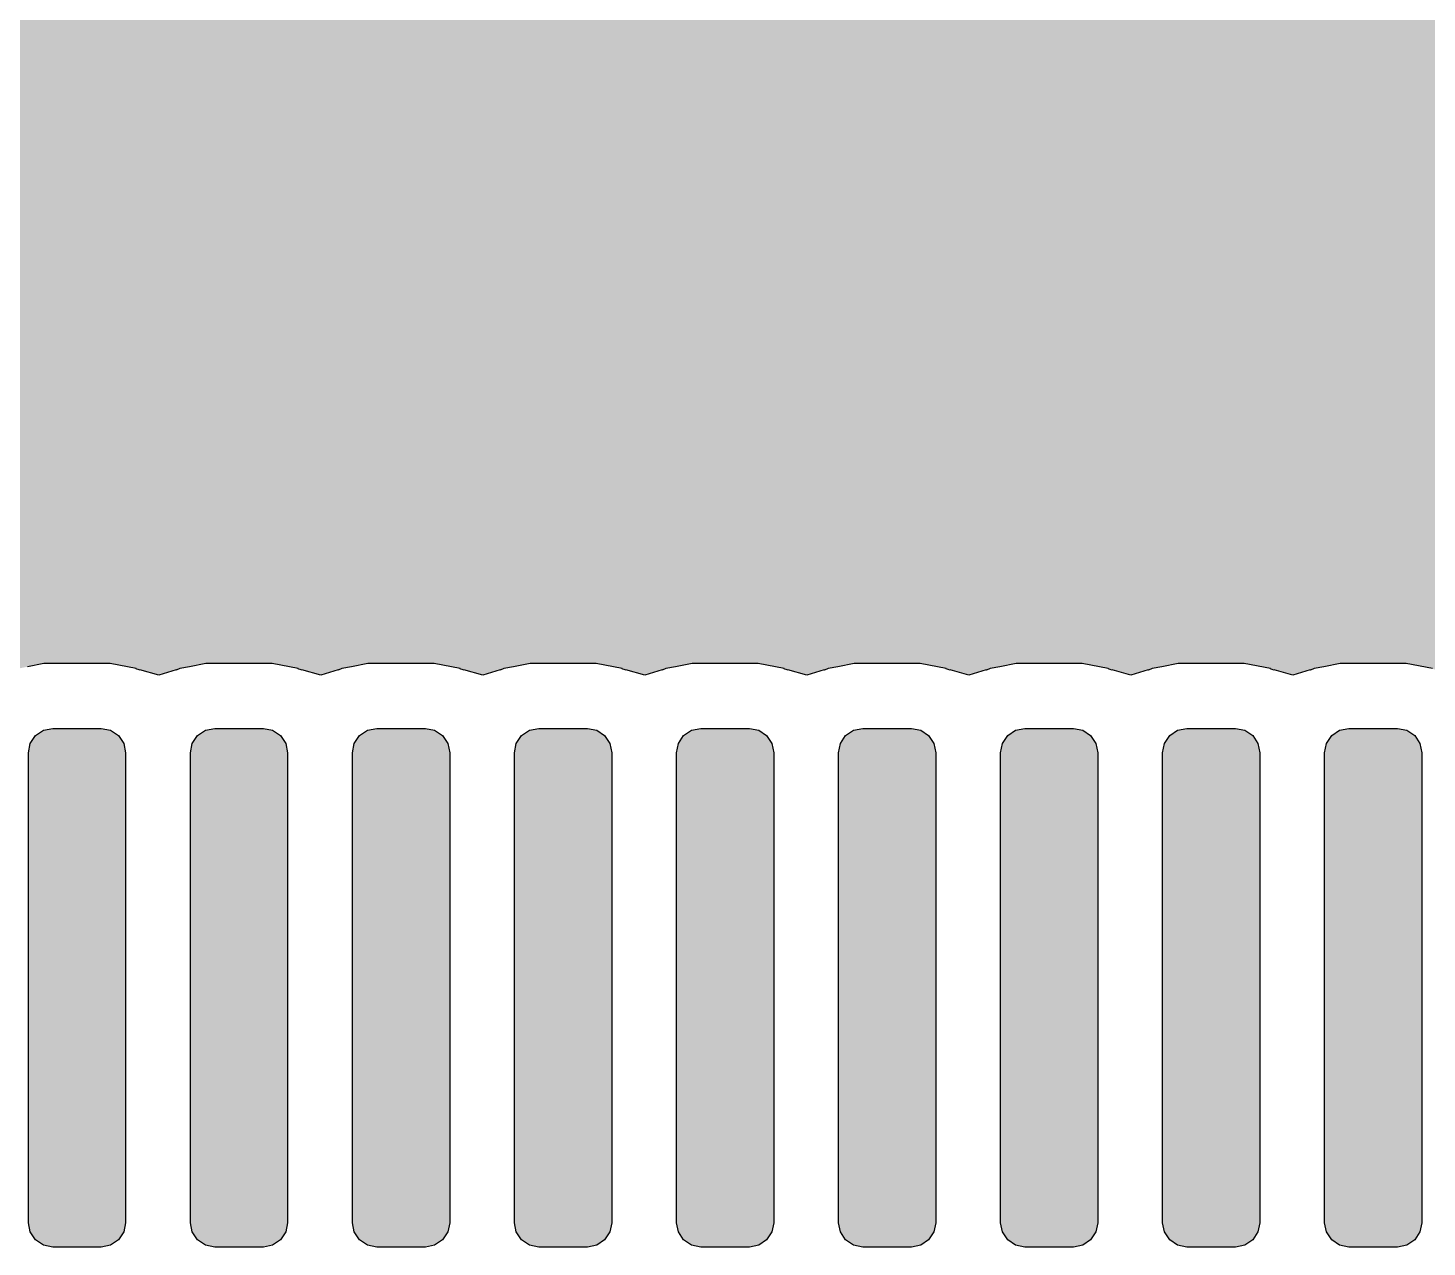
# Model space of a CAD drawing. Header units: millimetres. Extents: x -3894 to -3474, y -291 to 6.
# Drawn here: x -3812.194 to -3807.877, y -95.197 to -91.435 of the extents above; entities that cross this region are included whole.
import ezdxf

# ---------------------------------------------------------------- set-up
doc = ezdxf.new("R2010")
doc.units = ezdxf.units.MM
doc.layers.add('BLACK', color=7, linetype='Continuous')

msp = doc.modelspace()

# ---------------------------------------------------------------- hatches: boundary and pattern name
h = msp.add_hatch(color=256)
h.dxf.hatch_style = 1
h.paths.add_polyline_path([(-3806.2928, -86.7216), (-3809.4407, -80.0471), (-3813.4084, -86.719), (-3813.1449, -93.3961), (-3812.9407, -93.3961), (-3812.8603, -93.4121), (-3812.8542, -93.4146), (-3812.7906, -93.4321), (-3812.7205, -93.4101), (-3812.7253, -93.4121), (-3812.6954, -93.4062), (-3812.6449, -93.3961), (-3812.4407, -93.3961), (-3812.3603, -93.4121), (-3812.3542, -93.4146), (-3812.2906, -93.4321), (-3812.2205, -93.4101), (-3812.2253, -93.4121), (-3812.1954, -93.4062), (-3812.1449, -93.3961), (-3811.9407, -93.3961), (-3811.8603, -93.4121), (-3811.8542, -93.4146), (-3811.7906, -93.4321), (-3811.7205, -93.4101), (-3811.7253, -93.4121), (-3811.6954, -93.4062), (-3811.6449, -93.3961), (-3811.4407, -93.3961), (-3811.3603, -93.4121), (-3811.3542, -93.4146), (-3811.2906, -93.4321), (-3811.2205, -93.4101), (-3811.2253, -93.4121), (-3811.1954, -93.4062), (-3811.1449, -93.3961), (-3810.9407, -93.3961), (-3810.8603, -93.4121), (-3810.8542, -93.4146), (-3810.7906, -93.4321), (-3810.7205, -93.4101), (-3810.7253, -93.4121), (-3810.6954, -93.4062), (-3810.6449, -93.3961), (-3810.4407, -93.3961), (-3810.3603, -93.4121), (-3810.3542, -93.4146), (-3810.2906, -93.4321), (-3810.2205, -93.4101), (-3810.2253, -93.4121), (-3810.1954, -93.4062), (-3810.1449, -93.3961), (-3809.9407, -93.3961), (-3809.8603, -93.4121), (-3809.8542, -93.4146), (-3809.7906, -93.4321), (-3809.7205, -93.4101), (-3809.7253, -93.4121), (-3809.6954, -93.4062), (-3809.6449, -93.3961), (-3809.4407, -93.3961), (-3809.3603, -93.4121), (-3809.3542, -93.4146), (-3809.2906, -93.4321), (-3809.2205, -93.4101), (-3809.2253, -93.4121), (-3809.1954, -93.4062), (-3809.1449, -93.3961), (-3808.9407, -93.3961), (-3808.8603, -93.4121), (-3808.8542, -93.4146), (-3808.7906, -93.4321), (-3808.7205, -93.4101), (-3808.7253, -93.4121), (-3808.6954, -93.4062), (-3808.6449, -93.3961), (-3808.4407, -93.3961), (-3808.3603, -93.4121), (-3808.3542, -93.4146), (-3808.2906, -93.4321), (-3808.2205, -93.4101), (-3808.2253, -93.4121), (-3808.1954, -93.4062), (-3808.1449, -93.3961), (-3807.9407, -93.3961), (-3807.8603, -93.4121), (-3807.8542, -93.4146), (-3807.7906, -93.4321), (-3807.7205, -93.4101), (-3807.7253, -93.4121), (-3807.6954, -93.4062), (-3807.6449, -93.3961), (-3807.4407, -93.3961), (-3807.3603, -93.4121)])
h.paths.add_polyline_path([(-3810.4011, -88.0614, -1), (-3810.0011, -88.0614, -1)], flags=16)
h.paths.add_polyline_path([(-3809.1311, -88.0614, -1), (-3808.7311, -88.0614, -1)], flags=16)
h.paths.add_polyline_path([(-3810.4011, -86.7914, -1), (-3810.0011, -86.7914, -1)], flags=16)
h.paths.add_polyline_path([(-3807.8611, -88.0614, -1), (-3807.4611, -88.0614, -1)], flags=16)
h.paths.add_polyline_path([(-3809.1311, -86.7914, -1), (-3808.7311, -86.7914, -1)], flags=16)
h.paths.add_polyline_path([(-3807.8611, -86.7914, -1), (-3807.4611, -86.7914, -1)], flags=16)
h.paths.add_polyline_path([(-3810.4011, -85.5214, -1), (-3810.0011, -85.5214, -1)], flags=16)
h.paths.add_polyline_path([(-3809.1311, -85.5214, -1), (-3808.7311, -85.5214, -1)], flags=16)
h.paths.add_polyline_path([(-3807.8611, -85.5214, -1), (-3807.4611, -85.5214, -1)], flags=16)
h = msp.add_hatch(color=256)
h.dxf.hatch_style = 1
h.paths.add_polyline_path([(-3807.8928, -93.6716), (-3807.8985, -93.6429), (-3807.9148, -93.6186), (-3807.9391, -93.6023), (-3807.9678, -93.5966), (-3808.1178, -93.5966), (-3808.1465, -93.6023), (-3808.1708, -93.6186), (-3808.1871, -93.6429), (-3808.1928, -93.6716), (-3808.1928, -95.1216), (-3808.1871, -95.1503), (-3808.1708, -95.1747), (-3808.1465, -95.1909), (-3808.1178, -95.1966), (-3807.9678, -95.1966), (-3807.9391, -95.1909), (-3807.9148, -95.1747), (-3807.8985, -95.1503), (-3807.8928, -95.1216)])
h.paths.add_polyline_path([(-3808.3928, -93.6716), (-3808.3985, -93.6429), (-3808.4148, -93.6186), (-3808.4391, -93.6023), (-3808.4678, -93.5966), (-3808.6178, -93.5966), (-3808.6465, -93.6023), (-3808.6708, -93.6186), (-3808.6871, -93.6429), (-3808.6928, -93.6716), (-3808.6928, -95.1216), (-3808.6871, -95.1503), (-3808.6708, -95.1747), (-3808.6465, -95.1909), (-3808.6178, -95.1966), (-3808.4678, -95.1966), (-3808.4391, -95.1909), (-3808.4148, -95.1747), (-3808.3985, -95.1503), (-3808.3928, -95.1216)])
h.paths.add_polyline_path([(-3808.8928, -93.6716), (-3808.8985, -93.6429), (-3808.9148, -93.6186), (-3808.9391, -93.6023), (-3808.9678, -93.5966), (-3809.1178, -93.5966), (-3809.1465, -93.6023), (-3809.1708, -93.6186), (-3809.1871, -93.6429), (-3809.1928, -93.6716), (-3809.1928, -95.1216), (-3809.1871, -95.1503), (-3809.1708, -95.1747), (-3809.1465, -95.1909), (-3809.1178, -95.1966), (-3808.9678, -95.1966), (-3808.9391, -95.1909), (-3808.9148, -95.1747), (-3808.8985, -95.1503), (-3808.8928, -95.1216)])
h.paths.add_polyline_path([(-3809.3928, -93.6716), (-3809.3985, -93.6429), (-3809.4148, -93.6186), (-3809.4391, -93.6023), (-3809.4678, -93.5966), (-3809.6178, -93.5966), (-3809.6465, -93.6023), (-3809.6708, -93.6186), (-3809.6871, -93.6429), (-3809.6928, -93.6716), (-3809.6928, -95.1216), (-3809.6871, -95.1503), (-3809.6708, -95.1747), (-3809.6465, -95.1909), (-3809.6178, -95.1966), (-3809.4678, -95.1966), (-3809.4391, -95.1909), (-3809.4148, -95.1747), (-3809.3985, -95.1503), (-3809.3928, -95.1216)])
h.paths.add_polyline_path([(-3809.8928, -93.6716), (-3809.8985, -93.6429), (-3809.9148, -93.6186), (-3809.9391, -93.6023), (-3809.9678, -93.5966), (-3810.1178, -93.5966), (-3810.1465, -93.6023), (-3810.1708, -93.6186), (-3810.1871, -93.6429), (-3810.1928, -93.6716), (-3810.1928, -95.1216), (-3810.1871, -95.1503), (-3810.1708, -95.1747), (-3810.1465, -95.1909), (-3810.1178, -95.1966), (-3809.9678, -95.1966), (-3809.9391, -95.1909), (-3809.9148, -95.1747), (-3809.8985, -95.1503), (-3809.8928, -95.1216)])
h.paths.add_polyline_path([(-3810.3928, -93.6716), (-3810.3985, -93.6429), (-3810.4148, -93.6186), (-3810.4391, -93.6023), (-3810.4678, -93.5966), (-3810.6178, -93.5966), (-3810.6465, -93.6023), (-3810.6708, -93.6186), (-3810.6871, -93.6429), (-3810.6928, -93.6716), (-3810.6928, -95.1216), (-3810.6871, -95.1503), (-3810.6708, -95.1747), (-3810.6465, -95.1909), (-3810.6178, -95.1966), (-3810.4678, -95.1966), (-3810.4391, -95.1909), (-3810.4148, -95.1747), (-3810.3985, -95.1503), (-3810.3928, -95.1216)])
h.paths.add_polyline_path([(-3810.8928, -93.6716), (-3810.8985, -93.6429), (-3810.9148, -93.6186), (-3810.9391, -93.6023), (-3810.9678, -93.5966), (-3811.1178, -93.5966), (-3811.1465, -93.6023), (-3811.1708, -93.6186), (-3811.1871, -93.6429), (-3811.1928, -93.6716), (-3811.1928, -95.1216), (-3811.1871, -95.1503), (-3811.1708, -95.1747), (-3811.1465, -95.1909), (-3811.1178, -95.1966), (-3810.9678, -95.1966), (-3810.9391, -95.1909), (-3810.9148, -95.1747), (-3810.8985, -95.1503), (-3810.8928, -95.1216)])
h.paths.add_polyline_path([(-3811.3928, -93.6716), (-3811.3985, -93.6429), (-3811.4148, -93.6186), (-3811.4391, -93.6023), (-3811.4678, -93.5966), (-3811.6178, -93.5966), (-3811.6465, -93.6023), (-3811.6708, -93.6186), (-3811.6871, -93.6429), (-3811.6928, -93.6716), (-3811.6928, -95.1216), (-3811.6871, -95.1503), (-3811.6708, -95.1747), (-3811.6465, -95.1909), (-3811.6178, -95.1966), (-3811.4678, -95.1966), (-3811.4391, -95.1909), (-3811.4148, -95.1747), (-3811.3985, -95.1503), (-3811.3928, -95.1216)])
h.paths.add_polyline_path([(-3811.8928, -93.6716), (-3811.8985, -93.6429), (-3811.9148, -93.6186), (-3811.9391, -93.6023), (-3811.9678, -93.5966), (-3812.1178, -93.5966), (-3812.1465, -93.6023), (-3812.1708, -93.6186), (-3812.1871, -93.6429), (-3812.1928, -93.6716), (-3812.1928, -95.1216), (-3812.1871, -95.1503), (-3812.1708, -95.1747), (-3812.1465, -95.1909), (-3812.1178, -95.1966), (-3811.9678, -95.1966), (-3811.9391, -95.1909), (-3811.9148, -95.1747), (-3811.8985, -95.1503), (-3811.8928, -95.1216)])
h.paths.add_polyline_path([(-3812.3928, -93.6716), (-3812.3985, -93.6429), (-3812.4148, -93.6186), (-3812.4391, -93.6023), (-3812.4678, -93.5966), (-3812.6178, -93.5966), (-3812.6465, -93.6023), (-3812.6708, -93.6186), (-3812.6871, -93.6429), (-3812.6928, -93.6716), (-3812.6928, -95.1216), (-3812.6871, -95.1503), (-3812.6708, -95.1747), (-3812.6465, -95.1909), (-3812.6178, -95.1966), (-3812.4678, -95.1966), (-3812.4391, -95.1909), (-3812.4148, -95.1747), (-3812.3985, -95.1503), (-3812.3928, -95.1216)])
h.paths.add_polyline_path([(-3812.8928, -93.6716), (-3812.8985, -93.6429), (-3812.9148, -93.6186), (-3812.9391, -93.6023), (-3812.9678, -93.5966), (-3813.1178, -93.5966), (-3813.1465, -93.6023), (-3813.1708, -93.6186), (-3813.1871, -93.6429), (-3813.1928, -93.6716), (-3813.1928, -95.1216), (-3813.1871, -95.1503), (-3813.1708, -95.1747), (-3813.1465, -95.1909), (-3813.1178, -95.1966), (-3812.9678, -95.1966), (-3812.9391, -95.1909), (-3812.9148, -95.1747), (-3812.8985, -95.1503), (-3812.8928, -95.1216)])
h.paths.add_polyline_path([(-3813.3928, -93.6716), (-3813.3985, -93.6429), (-3813.4148, -93.6186), (-3813.4391, -93.6023), (-3813.4678, -93.5966), (-3813.6178, -93.5966), (-3813.6465, -93.6023), (-3813.6708, -93.6186), (-3813.6871, -93.6429), (-3813.6928, -93.6716), (-3813.6928, -95.1216), (-3813.6871, -95.1503), (-3813.6708, -95.1747), (-3813.6465, -95.1909), (-3813.6178, -95.1966), (-3813.4678, -95.1966), (-3813.4391, -95.1909), (-3813.4148, -95.1747), (-3813.3985, -95.1503), (-3813.3928, -95.1216)])
h.paths.add_polyline_path([(-3813.8928, -93.6716), (-3813.8985, -93.6429), (-3813.9148, -93.6186), (-3813.9391, -93.6023), (-3813.9678, -93.5966), (-3814.1178, -93.5966), (-3814.1465, -93.6023), (-3814.1708, -93.6186), (-3814.1871, -93.6429), (-3814.1928, -93.6716), (-3814.1928, -95.1216), (-3814.1871, -95.1503), (-3814.1708, -95.1747), (-3814.1465, -95.1909), (-3814.1178, -95.1966), (-3813.9678, -95.1966), (-3813.9391, -95.1909), (-3813.9148, -95.1747), (-3813.8985, -95.1503), (-3813.8928, -95.1216)])
h.paths.add_polyline_path([(-3814.3928, -93.6716), (-3814.3985, -93.6429), (-3814.4148, -93.6186), (-3814.4391, -93.6023), (-3814.4678, -93.5966), (-3814.6178, -93.5966), (-3814.6465, -93.6023), (-3814.6708, -93.6186), (-3814.6871, -93.6429), (-3814.6928, -93.6716), (-3814.6928, -95.1216), (-3814.6871, -95.1503), (-3814.6708, -95.1747), (-3814.6465, -95.1909), (-3814.6178, -95.1966), (-3814.4678, -95.1966), (-3814.4391, -95.1909), (-3814.4148, -95.1747), (-3814.3985, -95.1503), (-3814.3928, -95.1216)])
h.paths.add_polyline_path([(-3814.8928, -93.6716), (-3814.8985, -93.6429), (-3814.9148, -93.6186), (-3814.9391, -93.6023), (-3814.9678, -93.5966), (-3815.1178, -93.5966), (-3815.1465, -93.6023), (-3815.1708, -93.6186), (-3815.1871, -93.6429), (-3815.1928, -93.6716), (-3815.1928, -95.1216), (-3815.1871, -95.1503), (-3815.1708, -95.1747), (-3815.1465, -95.1909), (-3815.1178, -95.1966), (-3814.9678, -95.1966), (-3814.9391, -95.1909), (-3814.9148, -95.1747), (-3814.8985, -95.1503), (-3814.8928, -95.1216)])

# ---------------------------------------------------------------- linework, layer by layer
at = {"layer": 'BLACK', "linetype": 'Continuous'}
for p, q in [((-3812.1449, -93.3961), (-3812.1954, -93.4062)), ((-3812.1449, -93.3961), (-3812.1954, -93.4062)), ((-3811.9407, -93.3961), (-3812.1449, -93.3961)), ((-3811.9407, -93.3961), (-3812.1449, -93.3961)), ((-3811.8603, -93.4121), (-3811.9407, -93.3961)), ((-3811.8603, -93.4121), (-3811.9407, -93.3961)), ((-3811.8602, -93.4122), (-3811.8603, -93.4121)), ((-3811.8602, -93.4122), (-3811.8603, -93.4121)), ((-3811.858, -93.4136), (-3811.8602, -93.4122)), ((-3811.858, -93.4136), (-3811.8602, -93.4122)), ((-3811.8544, -93.4146), (-3811.858, -93.4136)), ((-3811.8544, -93.4146), (-3811.858, -93.4136)), ((-3811.849, -93.4168), (-3811.8544, -93.4146)), ((-3811.849, -93.4168), (-3811.8544, -93.4146)), ((-3811.8488, -93.4161), (-3811.849, -93.4168)), ((-3811.8488, -93.4161), (-3811.849, -93.4168)), ((-3811.7906, -93.4321), (-3811.8488, -93.4161)), ((-3811.7906, -93.4321), (-3811.8488, -93.4161)), ((-3811.7372, -93.4153), (-3811.7906, -93.4321)), ((-3811.7372, -93.4153), (-3811.7906, -93.4321)), ((-3811.7366, -93.4168), (-3811.7372, -93.4153)), ((-3811.7366, -93.4168), (-3811.7372, -93.4153)), ((-3811.7253, -93.4121), (-3811.7366, -93.4168)), ((-3811.7253, -93.4121), (-3811.7366, -93.4168)), ((-3811.6954, -93.4062), (-3811.7253, -93.4121)), ((-3811.6954, -93.4062), (-3811.7253, -93.4121)), ((-3811.7253, -93.4121), (-3811.7253, -93.4121)), ((-3811.7253, -93.4121), (-3811.7253, -93.4121)), ((-3811.7253, -93.4121), (-3811.7253, -93.4121)), ((-3811.7253, -93.4121), (-3811.7253, -93.4121)), ((-3811.6449, -93.3961), (-3811.6954, -93.4062)), ((-3811.6449, -93.3961), (-3811.6954, -93.4062)), ((-3811.4407, -93.3961), (-3811.6449, -93.3961)), ((-3811.4407, -93.3961), (-3811.6449, -93.3961)), ((-3811.3603, -93.4121), (-3811.4407, -93.3961)), ((-3811.3603, -93.4121), (-3811.4407, -93.3961)), ((-3811.3602, -93.4122), (-3811.3603, -93.4121)), ((-3811.3602, -93.4122), (-3811.3603, -93.4121)), ((-3811.358, -93.4136), (-3811.3602, -93.4122)), ((-3811.358, -93.4136), (-3811.3602, -93.4122)), ((-3811.3544, -93.4146), (-3811.358, -93.4136)), ((-3811.3544, -93.4146), (-3811.358, -93.4136)), ((-3811.349, -93.4168), (-3811.3544, -93.4146)), ((-3811.349, -93.4168), (-3811.3544, -93.4146)), ((-3811.3488, -93.4161), (-3811.349, -93.4168)), ((-3811.3488, -93.4161), (-3811.349, -93.4168)), ((-3811.2906, -93.4321), (-3811.3488, -93.4161)), ((-3811.2906, -93.4321), (-3811.3488, -93.4161)), ((-3811.2372, -93.4153), (-3811.2906, -93.4321)), ((-3811.2372, -93.4153), (-3811.2906, -93.4321)), ((-3811.2366, -93.4168), (-3811.2372, -93.4153)), ((-3811.2366, -93.4168), (-3811.2372, -93.4153)), ((-3811.2253, -93.4121), (-3811.2366, -93.4168)), ((-3811.2253, -93.4121), (-3811.2366, -93.4168)), ((-3811.1954, -93.4062), (-3811.2253, -93.4121)), ((-3811.1954, -93.4062), (-3811.2253, -93.4121)), ((-3811.2253, -93.4121), (-3811.2253, -93.4121)), ((-3811.2253, -93.4121), (-3811.2253, -93.4121)), ((-3811.2253, -93.4121), (-3811.2253, -93.4121)), ((-3811.2253, -93.4121), (-3811.2253, -93.4121)), ((-3811.1449, -93.3961), (-3811.1954, -93.4062)), ((-3811.1449, -93.3961), (-3811.1954, -93.4062)), ((-3810.9407, -93.3961), (-3811.1449, -93.3961)), ((-3810.9407, -93.3961), (-3811.1449, -93.3961)), ((-3810.8603, -93.4121), (-3810.9407, -93.3961)), ((-3810.8603, -93.4121), (-3810.9407, -93.3961)), ((-3810.8602, -93.4122), (-3810.8603, -93.4121)), ((-3810.8602, -93.4122), (-3810.8603, -93.4121)), ((-3810.858, -93.4136), (-3810.8602, -93.4122)), ((-3810.858, -93.4136), (-3810.8602, -93.4122)), ((-3810.8544, -93.4146), (-3810.858, -93.4136)), ((-3810.8544, -93.4146), (-3810.858, -93.4136)), ((-3810.849, -93.4168), (-3810.8544, -93.4146)), ((-3810.849, -93.4168), (-3810.8544, -93.4146)), ((-3810.8488, -93.4161), (-3810.849, -93.4168)), ((-3810.8488, -93.4161), (-3810.849, -93.4168)), ((-3810.7906, -93.4321), (-3810.8488, -93.4161)), ((-3810.7906, -93.4321), (-3810.8488, -93.4161)), ((-3810.7372, -93.4153), (-3810.7906, -93.4321)), ((-3810.7372, -93.4153), (-3810.7906, -93.4321)), ((-3810.7366, -93.4168), (-3810.7372, -93.4153)), ((-3810.7366, -93.4168), (-3810.7372, -93.4153)), ((-3810.7253, -93.4121), (-3810.7366, -93.4168)), ((-3810.7253, -93.4121), (-3810.7366, -93.4168)), ((-3810.6954, -93.4062), (-3810.7253, -93.4121)), ((-3810.6954, -93.4062), (-3810.7253, -93.4121)), ((-3810.7253, -93.4121), (-3810.7253, -93.4121)), ((-3810.7253, -93.4121), (-3810.7253, -93.4121)), ((-3810.7253, -93.4121), (-3810.7253, -93.4121)), ((-3810.7253, -93.4121), (-3810.7253, -93.4121)), ((-3810.6449, -93.3961), (-3810.6954, -93.4062)), ((-3810.6449, -93.3961), (-3810.6954, -93.4062)), ((-3810.4407, -93.3961), (-3810.6449, -93.3961)), ((-3810.4407, -93.3961), (-3810.6449, -93.3961)), ((-3810.3603, -93.4121), (-3810.4407, -93.3961)), ((-3810.3603, -93.4121), (-3810.4407, -93.3961)), ((-3810.3602, -93.4122), (-3810.3603, -93.4121)), ((-3810.3602, -93.4122), (-3810.3603, -93.4121)), ((-3810.358, -93.4136), (-3810.3602, -93.4122)), ((-3810.358, -93.4136), (-3810.3602, -93.4122)), ((-3810.3544, -93.4146), (-3810.358, -93.4136)), ((-3810.3544, -93.4146), (-3810.358, -93.4136)), ((-3810.349, -93.4168), (-3810.3544, -93.4146)), ((-3810.349, -93.4168), (-3810.3544, -93.4146)), ((-3810.3488, -93.4161), (-3810.349, -93.4168)), ((-3810.3488, -93.4161), (-3810.349, -93.4168)), ((-3810.2906, -93.4321), (-3810.3488, -93.4161)), ((-3810.2906, -93.4321), (-3810.3488, -93.4161)), ((-3810.2372, -93.4153), (-3810.2906, -93.4321)), ((-3810.2372, -93.4153), (-3810.2906, -93.4321)), ((-3810.2366, -93.4168), (-3810.2372, -93.4153)), ((-3810.2366, -93.4168), (-3810.2372, -93.4153)), ((-3810.2253, -93.4121), (-3810.2366, -93.4168)), ((-3810.2253, -93.4121), (-3810.2366, -93.4168)), ((-3810.1954, -93.4062), (-3810.2253, -93.4121)), ((-3810.1954, -93.4062), (-3810.2253, -93.4121)), ((-3810.2253, -93.4121), (-3810.2253, -93.4121)), ((-3810.2253, -93.4121), (-3810.2253, -93.4121)), ((-3810.2253, -93.4121), (-3810.2253, -93.4121)), ((-3810.2253, -93.4121), (-3810.2253, -93.4121)), ((-3810.1449, -93.3961), (-3810.1954, -93.4062)), ((-3810.1449, -93.3961), (-3810.1954, -93.4062)), ((-3809.9407, -93.3961), (-3810.1449, -93.3961)), ((-3809.9407, -93.3961), (-3810.1449, -93.3961)), ((-3809.8603, -93.4121), (-3809.9407, -93.3961)), ((-3809.8603, -93.4121), (-3809.9407, -93.3961)), ((-3809.8602, -93.4122), (-3809.8603, -93.4121)), ((-3809.8602, -93.4122), (-3809.8603, -93.4121)), ((-3809.858, -93.4136), (-3809.8602, -93.4122)), ((-3809.858, -93.4136), (-3809.8602, -93.4122)), ((-3809.8544, -93.4146), (-3809.858, -93.4136)), ((-3809.8544, -93.4146), (-3809.858, -93.4136)), ((-3809.849, -93.4168), (-3809.8544, -93.4146)), ((-3809.849, -93.4168), (-3809.8544, -93.4146)), ((-3809.8488, -93.4161), (-3809.849, -93.4168)), ((-3809.8488, -93.4161), (-3809.849, -93.4168)), ((-3809.7906, -93.4321), (-3809.8488, -93.4161)), ((-3809.7906, -93.4321), (-3809.8488, -93.4161)), ((-3809.7372, -93.4153), (-3809.7906, -93.4321)), ((-3809.7372, -93.4153), (-3809.7906, -93.4321)), ((-3809.7366, -93.4168), (-3809.7372, -93.4153)), ((-3809.7366, -93.4168), (-3809.7372, -93.4153)), ((-3809.7253, -93.4121), (-3809.7366, -93.4168)), ((-3809.7253, -93.4121), (-3809.7366, -93.4168)), ((-3809.6954, -93.4062), (-3809.7253, -93.4121)), ((-3809.6954, -93.4062), (-3809.7253, -93.4121)), ((-3809.7253, -93.4121), (-3809.7253, -93.4121)), ((-3809.7253, -93.4121), (-3809.7253, -93.4121)), ((-3809.7253, -93.4121), (-3809.7253, -93.4121)), ((-3809.7253, -93.4121), (-3809.7253, -93.4121)), ((-3809.6449, -93.3961), (-3809.6954, -93.4062)), ((-3809.6449, -93.3961), (-3809.6954, -93.4062)), ((-3809.4407, -93.3961), (-3809.6449, -93.3961)), ((-3809.4407, -93.3961), (-3809.6449, -93.3961)), ((-3809.3603, -93.4121), (-3809.4407, -93.3961)), ((-3809.3603, -93.4121), (-3809.4407, -93.3961)), ((-3809.3602, -93.4122), (-3809.3603, -93.4121)), ((-3809.3602, -93.4122), (-3809.3603, -93.4121)), ((-3809.358, -93.4136), (-3809.3602, -93.4122)), ((-3809.358, -93.4136), (-3809.3602, -93.4122)), ((-3809.3544, -93.4146), (-3809.358, -93.4136)), ((-3809.3544, -93.4146), (-3809.358, -93.4136)), ((-3809.349, -93.4168), (-3809.3544, -93.4146)), ((-3809.349, -93.4168), (-3809.3544, -93.4146)), ((-3809.3488, -93.4161), (-3809.349, -93.4168)), ((-3809.3488, -93.4161), (-3809.349, -93.4168)), ((-3809.2906, -93.4321), (-3809.3488, -93.4161)), ((-3809.2906, -93.4321), (-3809.3488, -93.4161)), ((-3809.2372, -93.4153), (-3809.2906, -93.4321)), ((-3809.2372, -93.4153), (-3809.2906, -93.4321)), ((-3809.2366, -93.4168), (-3809.2372, -93.4153)), ((-3809.2366, -93.4168), (-3809.2372, -93.4153)), ((-3809.2253, -93.4121), (-3809.2366, -93.4168)), ((-3809.2253, -93.4121), (-3809.2366, -93.4168)), ((-3809.1954, -93.4062), (-3809.2253, -93.4121)), ((-3809.1954, -93.4062), (-3809.2253, -93.4121)), ((-3809.2253, -93.4121), (-3809.2253, -93.4121)), ((-3809.2253, -93.4121), (-3809.2253, -93.4121)), ((-3809.2253, -93.4121), (-3809.2253, -93.4121)), ((-3809.2253, -93.4121), (-3809.2253, -93.4121)), ((-3809.1449, -93.3961), (-3809.1954, -93.4062)), ((-3809.1449, -93.3961), (-3809.1954, -93.4062)), ((-3808.9407, -93.3961), (-3809.1449, -93.3961)), ((-3808.9407, -93.3961), (-3809.1449, -93.3961)), ((-3808.8603, -93.4121), (-3808.9407, -93.3961)), ((-3808.8603, -93.4121), (-3808.9407, -93.3961)), ((-3808.8602, -93.4122), (-3808.8603, -93.4121)), ((-3808.8602, -93.4122), (-3808.8603, -93.4121)), ((-3808.858, -93.4136), (-3808.8602, -93.4122)), ((-3808.858, -93.4136), (-3808.8602, -93.4122)), ((-3808.8544, -93.4146), (-3808.858, -93.4136)), ((-3808.8544, -93.4146), (-3808.858, -93.4136)), ((-3808.849, -93.4168), (-3808.8544, -93.4146)), ((-3808.849, -93.4168), (-3808.8544, -93.4146)), ((-3808.8488, -93.4161), (-3808.849, -93.4168)), ((-3808.8488, -93.4161), (-3808.849, -93.4168)), ((-3808.7906, -93.4321), (-3808.8488, -93.4161)), ((-3808.7906, -93.4321), (-3808.8488, -93.4161)), ((-3808.7372, -93.4153), (-3808.7906, -93.4321)), ((-3808.7372, -93.4153), (-3808.7906, -93.4321)), ((-3808.7366, -93.4168), (-3808.7372, -93.4153)), ((-3808.7366, -93.4168), (-3808.7372, -93.4153)), ((-3808.7253, -93.4121), (-3808.7366, -93.4168)), ((-3808.7253, -93.4121), (-3808.7366, -93.4168)), ((-3808.6954, -93.4062), (-3808.7253, -93.4121)), ((-3808.6954, -93.4062), (-3808.7253, -93.4121)), ((-3808.7253, -93.4121), (-3808.7253, -93.4121)), ((-3808.7253, -93.4121), (-3808.7253, -93.4121)), ((-3808.7253, -93.4121), (-3808.7253, -93.4121)), ((-3808.7253, -93.4121), (-3808.7253, -93.4121)), ((-3808.6449, -93.3961), (-3808.6954, -93.4062)), ((-3808.6449, -93.3961), (-3808.6954, -93.4062)), ((-3808.4407, -93.3961), (-3808.6449, -93.3961)), ((-3808.4407, -93.3961), (-3808.6449, -93.3961)), ((-3808.3603, -93.4121), (-3808.4407, -93.3961)), ((-3808.3603, -93.4121), (-3808.4407, -93.3961)), ((-3808.3602, -93.4122), (-3808.3603, -93.4121)), ((-3808.3602, -93.4122), (-3808.3603, -93.4121)), ((-3808.358, -93.4136), (-3808.3602, -93.4122)), ((-3808.358, -93.4136), (-3808.3602, -93.4122)), ((-3808.3544, -93.4146), (-3808.358, -93.4136)), ((-3808.3544, -93.4146), (-3808.358, -93.4136)), ((-3808.349, -93.4168), (-3808.3544, -93.4146)), ((-3808.349, -93.4168), (-3808.3544, -93.4146)), ((-3808.3488, -93.4161), (-3808.349, -93.4168)), ((-3808.3488, -93.4161), (-3808.349, -93.4168)), ((-3808.2906, -93.4321), (-3808.3488, -93.4161)), ((-3808.2906, -93.4321), (-3808.3488, -93.4161)), ((-3808.2372, -93.4153), (-3808.2906, -93.4321)), ((-3808.2372, -93.4153), (-3808.2906, -93.4321)), ((-3808.2366, -93.4168), (-3808.2372, -93.4153)), ((-3808.2366, -93.4168), (-3808.2372, -93.4153)), ((-3808.2253, -93.4121), (-3808.2366, -93.4168)), ((-3808.2253, -93.4121), (-3808.2366, -93.4168)), ((-3808.1954, -93.4062), (-3808.2253, -93.4121)), ((-3808.1954, -93.4062), (-3808.2253, -93.4121)), ((-3808.2253, -93.4121), (-3808.2253, -93.4121)), ((-3808.2253, -93.4121), (-3808.2253, -93.4121)), ((-3808.2253, -93.4121), (-3808.2253, -93.4121)), ((-3808.2253, -93.4121), (-3808.2253, -93.4121)), ((-3808.1449, -93.3961), (-3808.1954, -93.4062)), ((-3808.1449, -93.3961), (-3808.1954, -93.4062)), ((-3807.9407, -93.3961), (-3808.1449, -93.3961)), ((-3807.9407, -93.3961), (-3808.1449, -93.3961)), ((-3807.8603, -93.4121), (-3807.9407, -93.3961)), ((-3807.8603, -93.4121), (-3807.9407, -93.3961)), ((-3812.1465, -93.6023), (-3812.1178, -93.5966)), ((-3812.1465, -93.6023), (-3812.1178, -93.5966)), ((-3812.1178, -93.5966), (-3811.9678, -93.5966)), ((-3812.1178, -93.5966), (-3811.9678, -93.5966)), ((-3811.9678, -93.5966), (-3811.9391, -93.6023)), ((-3811.9678, -93.5966), (-3811.9391, -93.6023)), ((-3811.6465, -93.6023), (-3811.6178, -93.5966)), ((-3811.6465, -93.6023), (-3811.6178, -93.5966)), ((-3811.6178, -93.5966), (-3811.4678, -93.5966)), ((-3811.6178, -93.5966), (-3811.4678, -93.5966)), ((-3811.4678, -93.5966), (-3811.4391, -93.6023)), ((-3811.4678, -93.5966), (-3811.4391, -93.6023)), ((-3811.1465, -93.6023), (-3811.1178, -93.5966)), ((-3811.1465, -93.6023), (-3811.1178, -93.5966)), ((-3811.1178, -93.5966), (-3810.9678, -93.5966)), ((-3811.1178, -93.5966), (-3810.9678, -93.5966)), ((-3810.9678, -93.5966), (-3810.9391, -93.6023)), ((-3810.9678, -93.5966), (-3810.9391, -93.6023)), ((-3810.6465, -93.6023), (-3810.6178, -93.5966)), ((-3810.6465, -93.6023), (-3810.6178, -93.5966)), ((-3810.6178, -93.5966), (-3810.4678, -93.5966)), ((-3810.6178, -93.5966), (-3810.4678, -93.5966)), ((-3810.4678, -93.5966), (-3810.4391, -93.6023)), ((-3810.4678, -93.5966), (-3810.4391, -93.6023)), ((-3810.1465, -93.6023), (-3810.1178, -93.5966)), ((-3810.1465, -93.6023), (-3810.1178, -93.5966)), ((-3810.1178, -93.5966), (-3809.9678, -93.5966)), ((-3810.1178, -93.5966), (-3809.9678, -93.5966)), ((-3809.9678, -93.5966), (-3809.9391, -93.6023)), ((-3809.9678, -93.5966), (-3809.9391, -93.6023)), ((-3809.6465, -93.6023), (-3809.6178, -93.5966)), ((-3809.6465, -93.6023), (-3809.6178, -93.5966)), ((-3809.6178, -93.5966), (-3809.4678, -93.5966)), ((-3809.6178, -93.5966), (-3809.4678, -93.5966)), ((-3809.4678, -93.5966), (-3809.4391, -93.6023)), ((-3809.4678, -93.5966), (-3809.4391, -93.6023)), ((-3809.1465, -93.6023), (-3809.1178, -93.5966)), ((-3809.1465, -93.6023), (-3809.1178, -93.5966)), ((-3809.1178, -93.5966), (-3808.9678, -93.5966)), ((-3809.1178, -93.5966), (-3808.9678, -93.5966)), ((-3808.9678, -93.5966), (-3808.9391, -93.6023)), ((-3808.9678, -93.5966), (-3808.9391, -93.6023)), ((-3808.6465, -93.6023), (-3808.6178, -93.5966)), ((-3808.6465, -93.6023), (-3808.6178, -93.5966)), ((-3808.6178, -93.5966), (-3808.4678, -93.5966)), ((-3808.6178, -93.5966), (-3808.4678, -93.5966)), ((-3808.4678, -93.5966), (-3808.4391, -93.6023)), ((-3808.4678, -93.5966), (-3808.4391, -93.6023)), ((-3808.1465, -93.6023), (-3808.1178, -93.5966)), ((-3808.1465, -93.6023), (-3808.1178, -93.5966)), ((-3808.1178, -93.5966), (-3807.9678, -93.5966)), ((-3808.1178, -93.5966), (-3807.9678, -93.5966)), ((-3807.9678, -93.5966), (-3807.9391, -93.6023)), ((-3807.9678, -93.5966), (-3807.9391, -93.6023)), ((-3812.1871, -93.6429), (-3812.1708, -93.6186)), ((-3812.1871, -93.6429), (-3812.1708, -93.6186)), ((-3812.1708, -93.6186), (-3812.1465, -93.6023)), ((-3812.1708, -93.6186), (-3812.1465, -93.6023)), ((-3811.9391, -93.6023), (-3811.9148, -93.6186)), ((-3811.9391, -93.6023), (-3811.9148, -93.6186)), ((-3811.9148, -93.6186), (-3811.8985, -93.6429)), ((-3811.9148, -93.6186), (-3811.8985, -93.6429)), ((-3811.6871, -93.6429), (-3811.6708, -93.6186)), ((-3811.6871, -93.6429), (-3811.6708, -93.6186)), ((-3811.6708, -93.6186), (-3811.6465, -93.6023)), ((-3811.6708, -93.6186), (-3811.6465, -93.6023)), ((-3811.4391, -93.6023), (-3811.4148, -93.6186)), ((-3811.4391, -93.6023), (-3811.4148, -93.6186)), ((-3811.4148, -93.6186), (-3811.3985, -93.6429)), ((-3811.4148, -93.6186), (-3811.3985, -93.6429)), ((-3811.1871, -93.6429), (-3811.1708, -93.6186)), ((-3811.1871, -93.6429), (-3811.1708, -93.6186)), ((-3811.1708, -93.6186), (-3811.1465, -93.6023)), ((-3811.1708, -93.6186), (-3811.1465, -93.6023)), ((-3810.9391, -93.6023), (-3810.9148, -93.6186)), ((-3810.9391, -93.6023), (-3810.9148, -93.6186)), ((-3810.9148, -93.6186), (-3810.8985, -93.6429)), ((-3810.9148, -93.6186), (-3810.8985, -93.6429)), ((-3810.6871, -93.6429), (-3810.6708, -93.6186)), ((-3810.6871, -93.6429), (-3810.6708, -93.6186)), ((-3810.6708, -93.6186), (-3810.6465, -93.6023)), ((-3810.6708, -93.6186), (-3810.6465, -93.6023)), ((-3810.4391, -93.6023), (-3810.4148, -93.6186)), ((-3810.4391, -93.6023), (-3810.4148, -93.6186)), ((-3810.4148, -93.6186), (-3810.3985, -93.6429)), ((-3810.4148, -93.6186), (-3810.3985, -93.6429)), ((-3810.1871, -93.6429), (-3810.1708, -93.6186)), ((-3810.1871, -93.6429), (-3810.1708, -93.6186)), ((-3810.1708, -93.6186), (-3810.1465, -93.6023)), ((-3810.1708, -93.6186), (-3810.1465, -93.6023)), ((-3809.9391, -93.6023), (-3809.9148, -93.6186)), ((-3809.9391, -93.6023), (-3809.9148, -93.6186)), ((-3809.9148, -93.6186), (-3809.8985, -93.6429)), ((-3809.9148, -93.6186), (-3809.8985, -93.6429)), ((-3809.6871, -93.6429), (-3809.6708, -93.6186)), ((-3809.6871, -93.6429), (-3809.6708, -93.6186)), ((-3809.6708, -93.6186), (-3809.6465, -93.6023)), ((-3809.6708, -93.6186), (-3809.6465, -93.6023)), ((-3809.4391, -93.6023), (-3809.4148, -93.6186)), ((-3809.4391, -93.6023), (-3809.4148, -93.6186)), ((-3809.4148, -93.6186), (-3809.3985, -93.6429)), ((-3809.4148, -93.6186), (-3809.3985, -93.6429)), ((-3809.1871, -93.6429), (-3809.1708, -93.6186)), ((-3809.1871, -93.6429), (-3809.1708, -93.6186)), ((-3809.1708, -93.6186), (-3809.1465, -93.6023)), ((-3809.1708, -93.6186), (-3809.1465, -93.6023)), ((-3808.9391, -93.6023), (-3808.9148, -93.6186)), ((-3808.9391, -93.6023), (-3808.9148, -93.6186)), ((-3808.9148, -93.6186), (-3808.8985, -93.6429)), ((-3808.9148, -93.6186), (-3808.8985, -93.6429)), ((-3808.6871, -93.6429), (-3808.6708, -93.6186)), ((-3808.6871, -93.6429), (-3808.6708, -93.6186)), ((-3808.6708, -93.6186), (-3808.6465, -93.6023)), ((-3808.6708, -93.6186), (-3808.6465, -93.6023)), ((-3808.4391, -93.6023), (-3808.4148, -93.6186)), ((-3808.4391, -93.6023), (-3808.4148, -93.6186)), ((-3808.4148, -93.6186), (-3808.3985, -93.6429)), ((-3808.4148, -93.6186), (-3808.3985, -93.6429)), ((-3808.1871, -93.6429), (-3808.1708, -93.6186)), ((-3808.1871, -93.6429), (-3808.1708, -93.6186)), ((-3808.1708, -93.6186), (-3808.1465, -93.6023)), ((-3808.1708, -93.6186), (-3808.1465, -93.6023)), ((-3807.9391, -93.6023), (-3807.9148, -93.6186)), ((-3807.9391, -93.6023), (-3807.9148, -93.6186)), ((-3807.9148, -93.6186), (-3807.8985, -93.6429)), ((-3807.9148, -93.6186), (-3807.8985, -93.6429)), ((-3812.1928, -93.6716), (-3812.1871, -93.6429)), ((-3812.1928, -93.6716), (-3812.1871, -93.6429)), ((-3812.1928, -95.1216), (-3812.1928, -93.6716)), ((-3812.1928, -95.1216), (-3812.1928, -93.6716)), ((-3811.8985, -93.6429), (-3811.8928, -93.6716)), ((-3811.8985, -93.6429), (-3811.8928, -93.6716)), ((-3811.8928, -93.6716), (-3811.8928, -95.1216)), ((-3811.8928, -93.6716), (-3811.8928, -95.1216)), ((-3811.6928, -93.6716), (-3811.6871, -93.6429)), ((-3811.6928, -93.6716), (-3811.6871, -93.6429)), ((-3811.6928, -95.1216), (-3811.6928, -93.6716)), ((-3811.6928, -95.1216), (-3811.6928, -93.6716)), ((-3811.3985, -93.6429), (-3811.3928, -93.6716)), ((-3811.3985, -93.6429), (-3811.3928, -93.6716)), ((-3811.3928, -93.6716), (-3811.3928, -95.1216)), ((-3811.3928, -93.6716), (-3811.3928, -95.1216)), ((-3811.1928, -93.6716), (-3811.1871, -93.6429)), ((-3811.1928, -93.6716), (-3811.1871, -93.6429)), ((-3811.1928, -95.1216), (-3811.1928, -93.6716)), ((-3811.1928, -95.1216), (-3811.1928, -93.6716)), ((-3810.8985, -93.6429), (-3810.8928, -93.6716)), ((-3810.8985, -93.6429), (-3810.8928, -93.6716)), ((-3810.8928, -93.6716), (-3810.8928, -95.1216)), ((-3810.8928, -93.6716), (-3810.8928, -95.1216)), ((-3810.6928, -93.6716), (-3810.6871, -93.6429)), ((-3810.6928, -93.6716), (-3810.6871, -93.6429)), ((-3810.6928, -95.1216), (-3810.6928, -93.6716)), ((-3810.6928, -95.1216), (-3810.6928, -93.6716)), ((-3810.3985, -93.6429), (-3810.3928, -93.6716)), ((-3810.3985, -93.6429), (-3810.3928, -93.6716)), ((-3810.3928, -93.6716), (-3810.3928, -95.1216)), ((-3810.3928, -93.6716), (-3810.3928, -95.1216)), ((-3810.1928, -93.6716), (-3810.1871, -93.6429)), ((-3810.1928, -93.6716), (-3810.1871, -93.6429)), ((-3810.1928, -95.1216), (-3810.1928, -93.6716)), ((-3810.1928, -95.1216), (-3810.1928, -93.6716)), ((-3809.8985, -93.6429), (-3809.8928, -93.6716)), ((-3809.8985, -93.6429), (-3809.8928, -93.6716)), ((-3809.8928, -93.6716), (-3809.8928, -95.1216)), ((-3809.8928, -93.6716), (-3809.8928, -95.1216)), ((-3809.6928, -93.6716), (-3809.6871, -93.6429)), ((-3809.6928, -93.6716), (-3809.6871, -93.6429)), ((-3809.6928, -95.1216), (-3809.6928, -93.6716)), ((-3809.6928, -95.1216), (-3809.6928, -93.6716)), ((-3809.3985, -93.6429), (-3809.3928, -93.6716)), ((-3809.3985, -93.6429), (-3809.3928, -93.6716)), ((-3809.3928, -93.6716), (-3809.3928, -95.1216)), ((-3809.3928, -93.6716), (-3809.3928, -95.1216)), ((-3809.1928, -93.6716), (-3809.1871, -93.6429)), ((-3809.1928, -93.6716), (-3809.1871, -93.6429)), ((-3809.1928, -95.1216), (-3809.1928, -93.6716)), ((-3809.1928, -95.1216), (-3809.1928, -93.6716)), ((-3808.8985, -93.6429), (-3808.8928, -93.6716)), ((-3808.8985, -93.6429), (-3808.8928, -93.6716)), ((-3808.8928, -93.6716), (-3808.8928, -95.1216)), ((-3808.8928, -93.6716), (-3808.8928, -95.1216)), ((-3808.6928, -93.6716), (-3808.6871, -93.6429)), ((-3808.6928, -93.6716), (-3808.6871, -93.6429)), ((-3808.6928, -95.1216), (-3808.6928, -93.6716)), ((-3808.6928, -95.1216), (-3808.6928, -93.6716)), ((-3808.3985, -93.6429), (-3808.3928, -93.6716)), ((-3808.3985, -93.6429), (-3808.3928, -93.6716)), ((-3808.3928, -93.6716), (-3808.3928, -95.1216)), ((-3808.3928, -93.6716), (-3808.3928, -95.1216)), ((-3808.1928, -93.6716), (-3808.1871, -93.6429)), ((-3808.1928, -93.6716), (-3808.1871, -93.6429)), ((-3808.1928, -95.1216), (-3808.1928, -93.6716)), ((-3808.1928, -95.1216), (-3808.1928, -93.6716)), ((-3807.8985, -93.6429), (-3807.8928, -93.6716)), ((-3807.8985, -93.6429), (-3807.8928, -93.6716)), ((-3807.8928, -93.6716), (-3807.8928, -95.1216)), ((-3807.8928, -93.6716), (-3807.8928, -95.1216)), ((-3812.1871, -95.1503), (-3812.1928, -95.1216)), ((-3812.1871, -95.1503), (-3812.1928, -95.1216)), ((-3812.1708, -95.1747), (-3812.1871, -95.1503)), ((-3812.1708, -95.1747), (-3812.1871, -95.1503)), ((-3811.8985, -95.1503), (-3811.9148, -95.1747)), ((-3811.8985, -95.1503), (-3811.9148, -95.1747)), ((-3811.8928, -95.1216), (-3811.8985, -95.1503)), ((-3811.8928, -95.1216), (-3811.8985, -95.1503)), ((-3811.6871, -95.1503), (-3811.6928, -95.1216)), ((-3811.6871, -95.1503), (-3811.6928, -95.1216)), ((-3811.6708, -95.1747), (-3811.6871, -95.1503)), ((-3811.6708, -95.1747), (-3811.6871, -95.1503)), ((-3811.3985, -95.1503), (-3811.4148, -95.1747)), ((-3811.3985, -95.1503), (-3811.4148, -95.1747)), ((-3811.3928, -95.1216), (-3811.3985, -95.1503)), ((-3811.3928, -95.1216), (-3811.3985, -95.1503)), ((-3811.1871, -95.1503), (-3811.1928, -95.1216)), ((-3811.1871, -95.1503), (-3811.1928, -95.1216)), ((-3811.1708, -95.1747), (-3811.1871, -95.1503)), ((-3811.1708, -95.1747), (-3811.1871, -95.1503)), ((-3810.8985, -95.1503), (-3810.9148, -95.1747)), ((-3810.8985, -95.1503), (-3810.9148, -95.1747)), ((-3810.8928, -95.1216), (-3810.8985, -95.1503)), ((-3810.8928, -95.1216), (-3810.8985, -95.1503)), ((-3810.6871, -95.1503), (-3810.6928, -95.1216)), ((-3810.6871, -95.1503), (-3810.6928, -95.1216)), ((-3810.6708, -95.1747), (-3810.6871, -95.1503)), ((-3810.6708, -95.1747), (-3810.6871, -95.1503)), ((-3810.3985, -95.1503), (-3810.4148, -95.1747)), ((-3810.3985, -95.1503), (-3810.4148, -95.1747)), ((-3810.3928, -95.1216), (-3810.3985, -95.1503)), ((-3810.3928, -95.1216), (-3810.3985, -95.1503)), ((-3810.1871, -95.1503), (-3810.1928, -95.1216)), ((-3810.1871, -95.1503), (-3810.1928, -95.1216)), ((-3810.1708, -95.1747), (-3810.1871, -95.1503)), ((-3810.1708, -95.1747), (-3810.1871, -95.1503)), ((-3809.8985, -95.1503), (-3809.9148, -95.1747)), ((-3809.8985, -95.1503), (-3809.9148, -95.1747)), ((-3809.8928, -95.1216), (-3809.8985, -95.1503)), ((-3809.8928, -95.1216), (-3809.8985, -95.1503)), ((-3809.6871, -95.1503), (-3809.6928, -95.1216)), ((-3809.6871, -95.1503), (-3809.6928, -95.1216)), ((-3809.6708, -95.1747), (-3809.6871, -95.1503)), ((-3809.6708, -95.1747), (-3809.6871, -95.1503)), ((-3809.3985, -95.1503), (-3809.4148, -95.1747)), ((-3809.3985, -95.1503), (-3809.4148, -95.1747)), ((-3809.3928, -95.1216), (-3809.3985, -95.1503)), ((-3809.3928, -95.1216), (-3809.3985, -95.1503)), ((-3809.1871, -95.1503), (-3809.1928, -95.1216)), ((-3809.1871, -95.1503), (-3809.1928, -95.1216)), ((-3809.1708, -95.1747), (-3809.1871, -95.1503)), ((-3809.1708, -95.1747), (-3809.1871, -95.1503)), ((-3808.8985, -95.1503), (-3808.9148, -95.1747)), ((-3808.8985, -95.1503), (-3808.9148, -95.1747)), ((-3808.8928, -95.1216), (-3808.8985, -95.1503)), ((-3808.8928, -95.1216), (-3808.8985, -95.1503)), ((-3808.6871, -95.1503), (-3808.6928, -95.1216)), ((-3808.6871, -95.1503), (-3808.6928, -95.1216)), ((-3808.6708, -95.1747), (-3808.6871, -95.1503)), ((-3808.6708, -95.1747), (-3808.6871, -95.1503)), ((-3808.3985, -95.1503), (-3808.4148, -95.1747)), ((-3808.3985, -95.1503), (-3808.4148, -95.1747)), ((-3808.3928, -95.1216), (-3808.3985, -95.1503)), ((-3808.3928, -95.1216), (-3808.3985, -95.1503)), ((-3808.1871, -95.1503), (-3808.1928, -95.1216)), ((-3808.1871, -95.1503), (-3808.1928, -95.1216)), ((-3808.1708, -95.1747), (-3808.1871, -95.1503)), ((-3808.1708, -95.1747), (-3808.1871, -95.1503)), ((-3807.8985, -95.1503), (-3807.9148, -95.1747)), ((-3807.8985, -95.1503), (-3807.9148, -95.1747)), ((-3807.8928, -95.1216), (-3807.8985, -95.1503)), ((-3807.8928, -95.1216), (-3807.8985, -95.1503)), ((-3812.1465, -95.1909), (-3812.1708, -95.1747)), ((-3812.1465, -95.1909), (-3812.1708, -95.1747)), ((-3812.1178, -95.1966), (-3812.1465, -95.1909)), ((-3812.1178, -95.1966), (-3812.1465, -95.1909)), ((-3811.9391, -95.1909), (-3811.9678, -95.1966)), ((-3811.9391, -95.1909), (-3811.9678, -95.1966)), ((-3811.9148, -95.1747), (-3811.9391, -95.1909)), ((-3811.9148, -95.1747), (-3811.9391, -95.1909)), ((-3811.6465, -95.1909), (-3811.6708, -95.1747)), ((-3811.6465, -95.1909), (-3811.6708, -95.1747)), ((-3811.6178, -95.1966), (-3811.6465, -95.1909)), ((-3811.6178, -95.1966), (-3811.6465, -95.1909)), ((-3811.4391, -95.1909), (-3811.4678, -95.1966)), ((-3811.4391, -95.1909), (-3811.4678, -95.1966)), ((-3811.4148, -95.1747), (-3811.4391, -95.1909)), ((-3811.4148, -95.1747), (-3811.4391, -95.1909)), ((-3811.1465, -95.1909), (-3811.1708, -95.1747)), ((-3811.1465, -95.1909), (-3811.1708, -95.1747)), ((-3811.1178, -95.1966), (-3811.1465, -95.1909)), ((-3811.1178, -95.1966), (-3811.1465, -95.1909)), ((-3810.9391, -95.1909), (-3810.9678, -95.1966)), ((-3810.9391, -95.1909), (-3810.9678, -95.1966)), ((-3810.9148, -95.1747), (-3810.9391, -95.1909)), ((-3810.9148, -95.1747), (-3810.9391, -95.1909)), ((-3810.6465, -95.1909), (-3810.6708, -95.1747)), ((-3810.6465, -95.1909), (-3810.6708, -95.1747)), ((-3810.6178, -95.1966), (-3810.6465, -95.1909)), ((-3810.6178, -95.1966), (-3810.6465, -95.1909)), ((-3810.4391, -95.1909), (-3810.4678, -95.1966)), ((-3810.4391, -95.1909), (-3810.4678, -95.1966)), ((-3810.4148, -95.1747), (-3810.4391, -95.1909)), ((-3810.4148, -95.1747), (-3810.4391, -95.1909)), ((-3810.1465, -95.1909), (-3810.1708, -95.1747)), ((-3810.1465, -95.1909), (-3810.1708, -95.1747)), ((-3810.1178, -95.1966), (-3810.1465, -95.1909)), ((-3810.1178, -95.1966), (-3810.1465, -95.1909)), ((-3809.9391, -95.1909), (-3809.9678, -95.1966)), ((-3809.9391, -95.1909), (-3809.9678, -95.1966)), ((-3809.9148, -95.1747), (-3809.9391, -95.1909)), ((-3809.9148, -95.1747), (-3809.9391, -95.1909)), ((-3809.6465, -95.1909), (-3809.6708, -95.1747)), ((-3809.6465, -95.1909), (-3809.6708, -95.1747)), ((-3809.6178, -95.1966), (-3809.6465, -95.1909)), ((-3809.6178, -95.1966), (-3809.6465, -95.1909)), ((-3809.4391, -95.1909), (-3809.4678, -95.1966)), ((-3809.4391, -95.1909), (-3809.4678, -95.1966)), ((-3809.4148, -95.1747), (-3809.4391, -95.1909)), ((-3809.4148, -95.1747), (-3809.4391, -95.1909)), ((-3809.1465, -95.1909), (-3809.1708, -95.1747)), ((-3809.1465, -95.1909), (-3809.1708, -95.1747)), ((-3809.1178, -95.1966), (-3809.1465, -95.1909)), ((-3809.1178, -95.1966), (-3809.1465, -95.1909)), ((-3808.9391, -95.1909), (-3808.9678, -95.1966)), ((-3808.9391, -95.1909), (-3808.9678, -95.1966)), ((-3808.9148, -95.1747), (-3808.9391, -95.1909)), ((-3808.9148, -95.1747), (-3808.9391, -95.1909)), ((-3808.6465, -95.1909), (-3808.6708, -95.1747)), ((-3808.6465, -95.1909), (-3808.6708, -95.1747)), ((-3808.6178, -95.1966), (-3808.6465, -95.1909)), ((-3808.6178, -95.1966), (-3808.6465, -95.1909)), ((-3808.4391, -95.1909), (-3808.4678, -95.1966)), ((-3808.4391, -95.1909), (-3808.4678, -95.1966)), ((-3808.4148, -95.1747), (-3808.4391, -95.1909)), ((-3808.4148, -95.1747), (-3808.4391, -95.1909)), ((-3808.1465, -95.1909), (-3808.1708, -95.1747)), ((-3808.1465, -95.1909), (-3808.1708, -95.1747)), ((-3808.1178, -95.1966), (-3808.1465, -95.1909)), ((-3808.1178, -95.1966), (-3808.1465, -95.1909)), ((-3807.9391, -95.1909), (-3807.9678, -95.1966)), ((-3807.9391, -95.1909), (-3807.9678, -95.1966)), ((-3807.9148, -95.1747), (-3807.9391, -95.1909)), ((-3807.9148, -95.1747), (-3807.9391, -95.1909)), ((-3811.9678, -95.1966), (-3812.1178, -95.1966)), ((-3811.9678, -95.1966), (-3812.1178, -95.1966)), ((-3811.4678, -95.1966), (-3811.6178, -95.1966)), ((-3811.4678, -95.1966), (-3811.6178, -95.1966)), ((-3810.9678, -95.1966), (-3811.1178, -95.1966)), ((-3810.9678, -95.1966), (-3811.1178, -95.1966)), ((-3810.4678, -95.1966), (-3810.6178, -95.1966)), ((-3810.4678, -95.1966), (-3810.6178, -95.1966)), ((-3809.9678, -95.1966), (-3810.1178, -95.1966)), ((-3809.9678, -95.1966), (-3810.1178, -95.1966)), ((-3809.4678, -95.1966), (-3809.6178, -95.1966)), ((-3809.4678, -95.1966), (-3809.6178, -95.1966)), ((-3808.9678, -95.1966), (-3809.1178, -95.1966)), ((-3808.9678, -95.1966), (-3809.1178, -95.1966)), ((-3808.4678, -95.1966), (-3808.6178, -95.1966)), ((-3808.4678, -95.1966), (-3808.6178, -95.1966)), ((-3807.9678, -95.1966), (-3808.1178, -95.1966)), ((-3807.9678, -95.1966), (-3808.1178, -95.1966))]:
    msp.add_line(p, q, dxfattribs=at)

doc.saveas('drawing.dxf')
